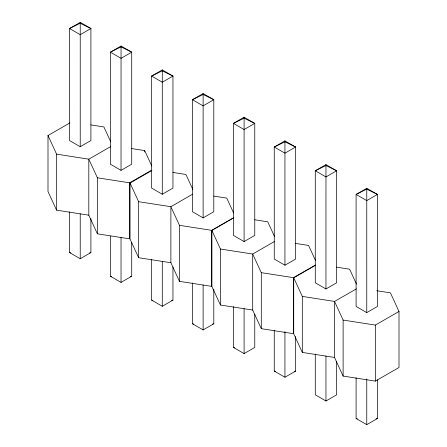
<?xml version="1.0" encoding="UTF-8"?>
<svg xmlns="http://www.w3.org/2000/svg" width="447" height="447" viewBox="0 0 447 447"><rect width="100%" height="100%" fill="white"/><g stroke="black" fill="none" stroke-linecap="round" stroke-linejoin="round"><path stroke-width="0.67" d="M80.236 22.35L80.225 146.705L90.903 140.548L90.903 28.513L80.236 22.35L69.559 28.507L69.559 140.537L80.225 146.705M121.048 46.007L121.031 170.357L131.714 164.2L131.714 52.17L121.048 46.007L110.37 52.165L110.37 164.194L121.031 170.357M325.969 164.613L325.952 288.963L336.63 282.806L336.63 170.776L325.969 164.613L315.286 170.771L315.286 282.8L325.952 288.963M366.775 188.265L366.763 312.621L377.441 306.463L377.441 194.434L366.775 188.265L356.097 194.423L356.097 306.452L366.763 312.621M162.283 69.894L151.611 76.057L151.611 188.086L162.283 194.249L172.955 188.086L172.955 76.057L162.283 69.894L162.283 194.249M203.122 93.535L192.45 99.698L192.45 211.727L203.122 217.885L213.795 211.727L213.795 99.698L203.122 93.535L203.122 217.885M244.096 117.22L233.423 123.383L233.423 235.413L244.096 241.576L254.768 235.413L254.768 123.383L244.096 117.22L244.096 241.576M69.559 211.766L69.559 252.566L80.225 258.735L90.903 252.577L90.903 218.689M284.935 140.861L274.262 147.024L274.262 259.053L284.935 265.216L295.607 259.053L295.607 147.024L284.935 140.861L284.935 265.216M110.37 236.111L110.37 276.224L121.031 282.387L131.714 276.229L131.714 242.347M151.611 259.316L151.611 300.116L162.283 306.279L172.955 300.116L172.955 266.92M192.45 282.957L192.45 323.757L203.122 329.914L213.795 323.757L213.795 289.175M233.423 306.642L233.423 347.442L244.096 353.605L254.768 347.442L254.768 314.252M274.262 330.283L274.262 371.083L284.935 377.246L295.607 371.083L295.607 336.507M315.286 354.03L315.286 394.83L325.952 400.993L336.63 394.835L336.63 361.645M356.097 377.681L356.097 418.487L366.763 424.65L377.441 418.493L377.441 379.766M151.499 170.24L129.619 182.823L129.619 238.838L97.385 233.815L88.808 215.186L56.573 210.157L47.997 191.528L47.997 135.514L69.877 122.931M110.688 146.588L88.808 159.171L56.573 154.142L47.997 135.514M233.585 217.762L211.722 230.35L211.722 286.365L179.482 281.353L170.883 262.724L138.643 257.712L130.043 239.089L130.043 183.074L151.913 170.48M192.746 194.121L170.883 206.71L138.643 201.698L130.043 183.074M315.398 265.088L293.534 277.676L293.534 333.691L261.294 328.679L252.695 310.056L220.455 305.038L211.856 286.415L211.856 230.401L233.725 217.806M274.559 241.447L252.695 254.041L220.455 249.024L211.856 230.401M376.709 290.718L390.427 292.858L399.003 311.486L399.003 367.501L375.346 381.101L343.117 376.078L334.535 357.449L302.306 352.42L293.729 333.792L293.729 277.777L315.61 265.194M356.415 288.851L334.535 301.434L302.306 296.406L293.729 277.777M334.535 357.449L334.535 301.434L343.117 320.063L375.346 325.086L399.003 311.486M89.562 252.924L90.903 252.577M130.368 276.576L131.714 276.229M376.1 418.839L377.441 418.493M171.631 300.457L172.955 300.116M212.465 324.092L213.795 323.757M294.282 371.423L295.607 371.083M90.853 124.909L103.883 126.937L110.75 141.844M131.664 148.56L144.694 150.594L151.84 166.116M172.888 172.447L185.924 174.475L192.802 189.377M88.808 215.186L88.808 159.171L97.385 177.8L129.619 182.823M213.727 196.088L226.758 198.11L233.636 213.012M254.701 219.773L267.736 221.801L274.614 236.703M170.883 262.724L170.883 206.71L179.482 225.338L211.722 230.35M295.54 243.414L308.57 245.442L315.453 260.344M336.585 267.166L349.615 269.2L356.477 284.102M252.695 310.056L252.695 254.041L261.294 272.664L293.534 277.676M151.611 300.116L152.952 300.457M192.45 323.757L193.791 324.092M233.423 347.442L234.764 347.783M274.262 371.083L275.603 371.423M69.559 252.566L70.883 252.913M110.37 276.224L111.694 276.57M356.097 418.487L357.421 418.833M375.346 325.086L375.346 381.101M366.763 379.006L366.763 424.65M343.117 320.063L343.117 376.078M325.952 356.047L325.952 400.993M302.306 296.406L302.306 352.42M284.935 331.601L284.935 377.246M261.294 272.664L261.294 328.679M244.096 308.653L244.096 353.605M220.455 249.024L220.455 305.038M203.122 284.968L203.122 329.914M179.482 225.338L179.482 281.353M162.283 261.327L162.283 306.279M144.694 150.594L144.694 151.974M138.643 201.698L138.643 257.712M121.031 237.435L121.031 282.387M97.385 177.8L97.385 233.815M80.225 213.783L80.225 258.735M56.573 154.142L56.573 210.157M90.903 28.513L80.225 34.67L69.559 28.507L80.209 23.255L90.903 28.513M131.714 52.17L121.031 58.328L110.37 52.165L121.02 46.907L131.714 52.17M172.955 76.057L162.283 82.22L151.611 76.057L162.306 70.855L172.955 76.057M213.795 99.698L203.122 105.855L192.45 99.698L203.139 94.496L213.795 99.698M254.768 123.383L244.096 129.546L233.423 123.383L244.118 118.187L254.768 123.383M295.607 147.024L284.935 153.187L274.262 147.024L284.951 141.822L295.607 147.024M336.63 170.776L325.952 176.934L315.286 170.771L325.941 165.519L336.63 170.776M377.441 194.434L366.763 200.591L356.097 194.423L366.747 189.17L377.441 194.434"/></g></svg>
